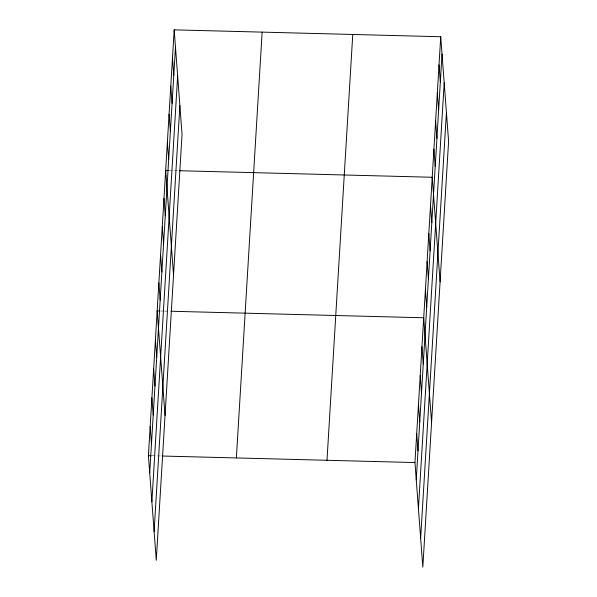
<?xml version="1.0" encoding="UTF-8"?>
<svg xmlns="http://www.w3.org/2000/svg" width="597" height="597" viewBox="0 0 597 597"><rect width="100%" height="100%" fill="white"/><g stroke="black" fill="none" stroke-linecap="round" stroke-linejoin="round"><path stroke-width="0.45" stroke-dasharray="2.98 2.24" d="M169.347 170.466L178.503 170.705M160.839 310.985L163.585 311.059M164.503 311.082L168.167 311.179M152.078 455.765L161.235 456.004"/><path stroke-width="0.9" d="M174.182 29.85L182.048 134.444L156.272 560.262L148.407 455.668L174.182 29.85L440.728 36.738L448.593 141.332L422.818 567.15L414.952 462.556L440.728 36.738M149.713 472.943L175.481 47.126M151.877 501.764L177.652 75.938M154.108 531.449L179.884 105.632M236.367 457.944L262.143 32.119M326.992 460.28L352.767 34.462M416.251 479.831L442.026 54.014M418.415 508.644L444.19 82.826M420.646 538.337L446.422 112.512M168.429 170.444L165.675 170.369L173.54 274.963M179.421 170.727L432.221 177.257L440.086 281.851M159.921 310.962L157.175 310.888L165.041 415.49M170.914 311.246L423.713 317.776L431.579 422.37M148.407 455.668L151.16 455.742M162.153 456.026L414.952 462.556M439.026 64.842L440.325 82.117M437.325 92.945L438.623 110.221M435.623 121.049L436.922 138.325M433.922 149.153L435.22 166.429M430.519 205.361L431.818 222.636M428.818 233.464L430.116 250.74M427.116 261.568L428.415 278.844M425.415 289.672L426.713 306.948M421.96 346.73L423.258 364.006M420.206 375.685L421.512 392.968M418.46 404.647L419.758 421.922M416.706 433.601L418.004 450.877M172.481 57.954L173.779 75.229M170.779 86.058L172.078 103.333M169.078 114.161L170.376 131.437M167.376 142.265L168.682 159.541M163.981 198.473L165.279 215.748M162.28 226.576L163.578 243.852M160.578 254.68L161.877 271.956M158.877 282.784L160.175 300.06M155.421 339.85L156.72 357.125M153.668 368.804L154.966 386.08M151.914 397.759L153.213 415.034M150.16 426.713L151.459 443.989"/></g></svg>
